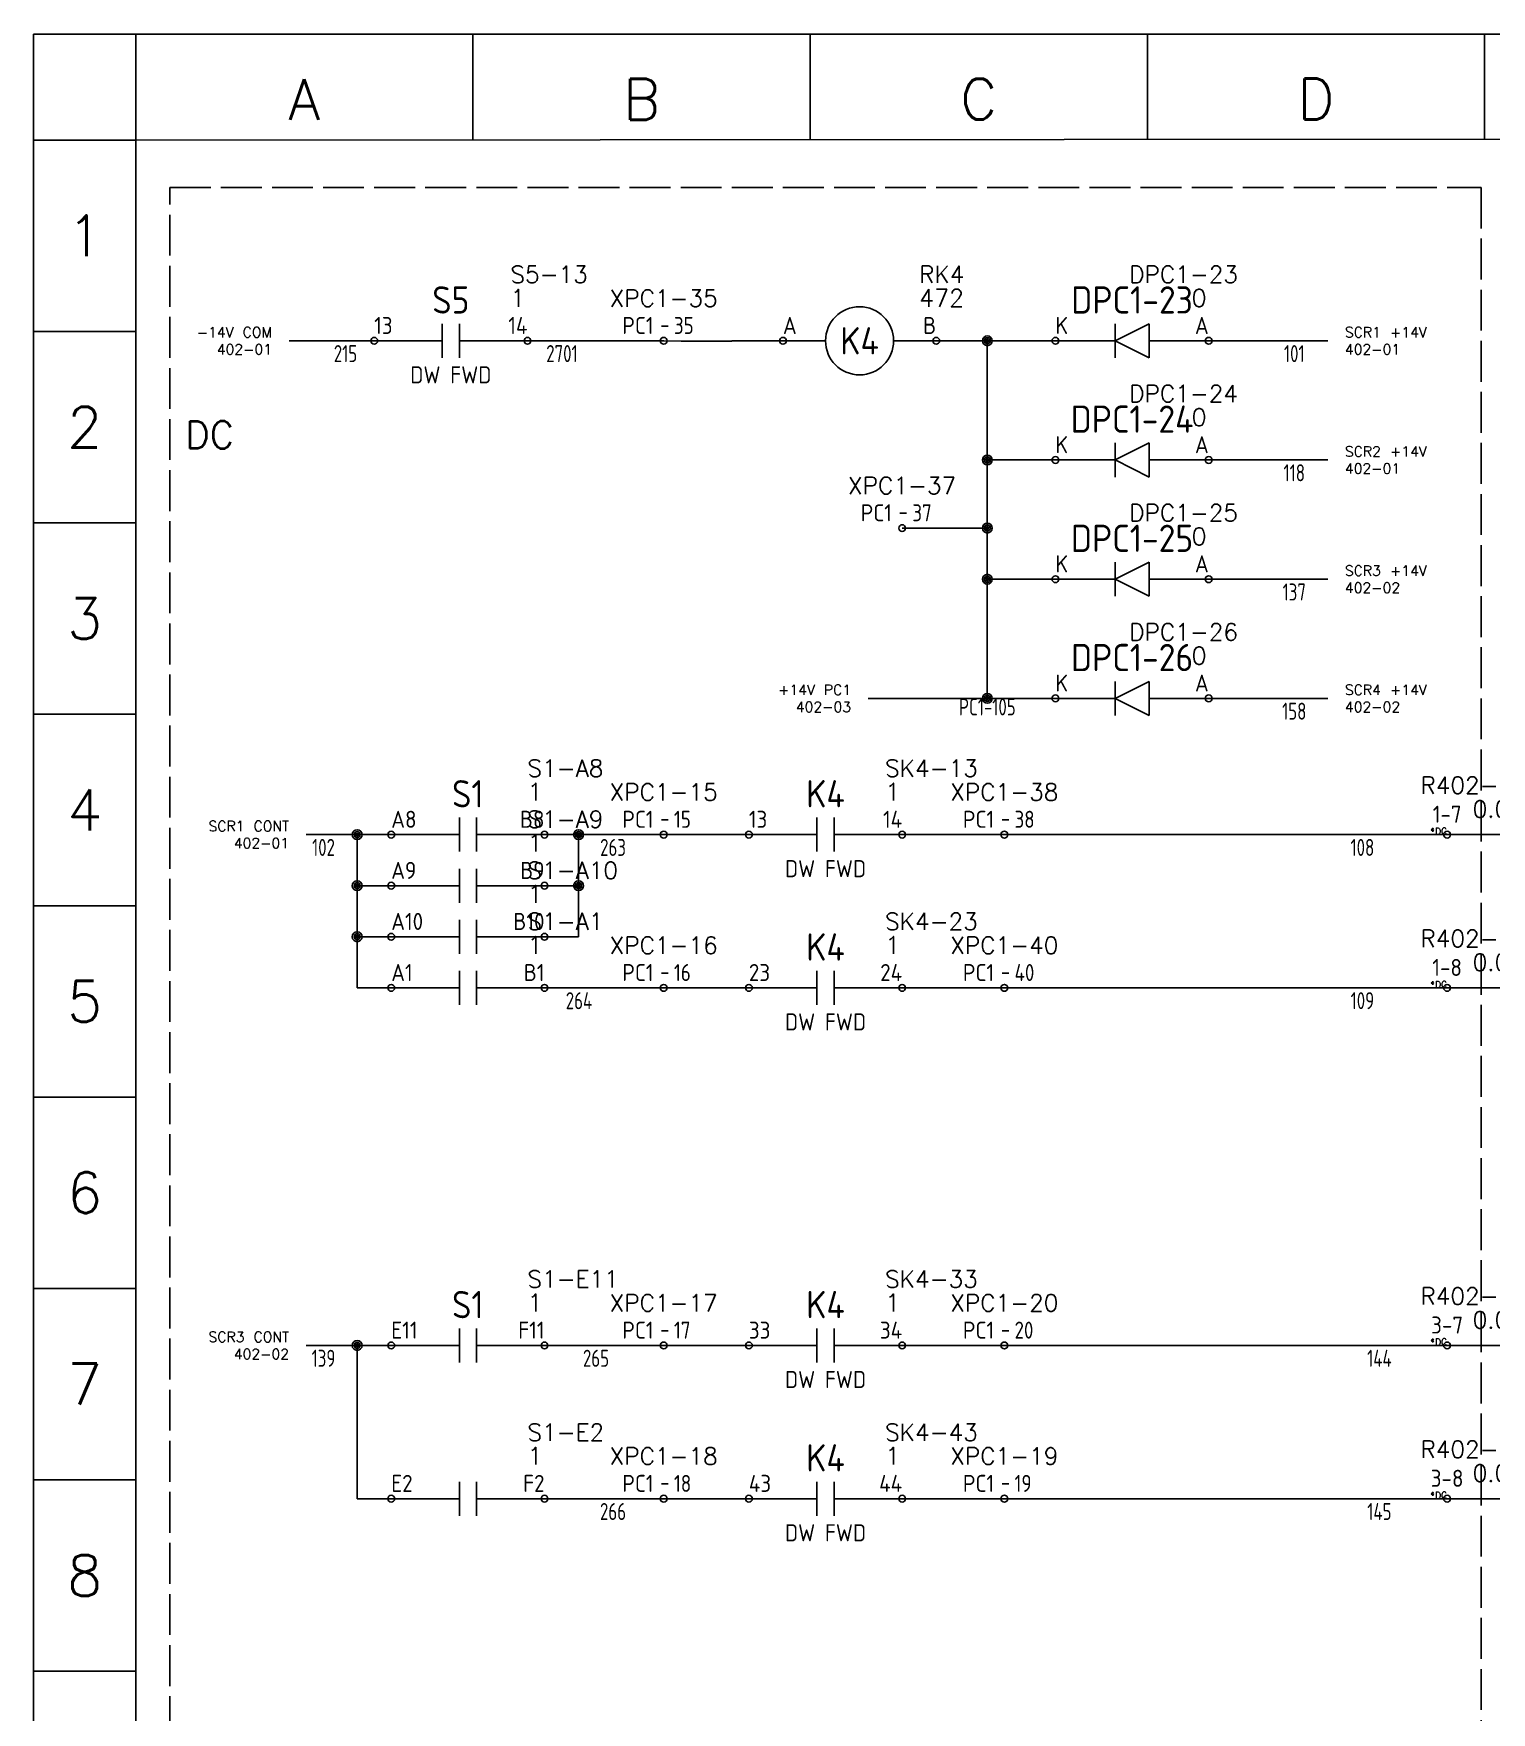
# Model space of a CAD drawing. Header units: millimetres. Extents: x 0 to 1020, y 0 to 646.
# Drawn here: x 0 to 214, y 398.6 to 645.1 of the extents above; entities that cross this region are included whole.
import ezdxf
from ezdxf.enums import TextEntityAlignment as Align

# ---------------------------------------------------------------- set-up
doc = ezdxf.new("R2010")
doc.units = ezdxf.units.MM
doc.header["$LTSCALE"] = 0.5
doc.linetypes.add('ACAD_ISO02W100', pattern=[15, 12, -3])
for name, color, linetype in [('LOCBOX', 7, 'ACAD_ISO02W100'), ('OUTLINE_GRID', 7, 'Continuous'), ('SYMS', 7, 'Continuous'), ('WIREFIXED', 7, 'Continuous'), ('WIRES', 7, 'Continuous')]:
    doc.layers.add(name, color=color, linetype=linetype)
doc.layers.add('NETLIST', color=50, linetype='Continuous', plot=False)
doc.styles.get("Standard").update_dxf_attribs({"font": 'txt.shx', "bigfont": 'gbcbig.shx'})
doc.styles.add('WD_IEC', font='isocp2.shx', dxfattribs={"width": 0.9, "height": 4})

# ---------------------------------------------------------------- blocks, each defined once
blk = doc.blocks.new('2010 Grid')
at = {"layer": 'OUTLINE_GRID'}
for p, q in [((0, 481.25), (0, 0)), ((850, 481.25), (0, 481.25)), ((12.5, 468.31), (12.5, 481.25)), ((53.75, 468.33), (53.75, 481.27)), ((95, 468.35), (95, 481.29)), ((136.25, 468.37), (136.25, 481.32)), ((177.5, 468.39), (177.5, 481.34)), ((837.5, 468.74), (12.5, 468.31)), ((12.5, 468.31), (0, 468.31)), ((12.5, 468.31), (12.5, 0)), ((12.5, 444.89), (0, 444.89)), ((12.5, 421.47), (0, 421.47)), ((12.5, 398.06), (0, 398.06)), ((12.5, 374.64), (0, 374.64)), ((12.5, 351.23), (0, 351.23)), ((12.5, 327.81), (0, 327.81)), ((12.5, 304.4), (0, 304.4)), ((12.5, 280.98), (0, 280.98))]:
    blk.add_line(p, q, dxfattribs=at)
at = {"layer": 'OUTLINE_GRID', "char_height": 5, "width": 17.7556, "attachment_point": 5}
for s, insert in [('A', (33.12, 473.28)), ('B', (74.38, 473.3)), ('C', (115.62, 473.32)), ('D', (156.88, 473.34)), ('1', (6.25, 456.6)), ('2', (6.25, 433.18)), ('3', (6.25, 409.77)), ('4', (6.25, 386.35)), ('5', (6.25, 362.94)), ('6', (6.25, 339.52)), ('7', (6.25, 316.11)), ('8', (6.25, 292.69))]:
    blk.add_mtext(s, dxfattribs=dict(at, insert=insert))
blk = doc.blocks.new('WD_WNH2')
at = {"linetype": 'Continuous', "style": 'WD_IEC', "width": 0.8}
blk.add_attdef('WIRENO', text='', height=2.5, dxfattribs=at).set_placement((0, 0), align=Align.TOP_CENTER)
at = {"style": 'WD_IEC', "flags": 1}
for tag, p in [('W02USER', (0, -1.21)), ('W03USER', (0, -1.33)), ('W04USER', (0, -1.46)), ('W05USER', (0, -1.58)), ('W06USER', (0, -1.71)), ('W07USER', (0, -1.83)), ('W08USER', (0, -1.96)), ('W09USER', (0, -2.08)), ('W01USER', (0, -1.08)), ('W10USER', (0, -2.21))]:
    blk.add_attdef(tag, text='', height=0.08, dxfattribs=at).set_placement(p, align=Align.CENTER)
blk = doc.blocks.new('CONTACT-NO')
for p, q in [((12.5, -2.5), (12.5, 2.5)), ((15, -2.5), (15, 2.5)), ((2.5, 0), (12.5, 0)), ((15, 0), (25, 0))]:
    blk.add_line(p, q)
for centre in [(2.5, 0), (25, 0)]:
    blk.add_circle(centre, 0.5)
at = {"style": 'WD_IEC', "flags": 1}
blk.add_attdef('LOC', text='', height=4, dxfattribs=at).set_placement((13.75, 11), align=Align.MIDDLE_CENTER)
at = {"style": 'WD_IEC'}
for tag, height, p in [('TAG1', 4, (13.75, 6)), ('DESC1', 2.5, (13.75, -5))]:
    blk.add_attdef(tag, text='', height=height, dxfattribs=at).set_placement(p, align=Align.MIDDLE_CENTER)
for tag, p, height, flags in [('TERM01', (2.5, 1), 2.5, 8), ('X4TERM01', (2.5, 0), 0.64, 1), ('X1TERM02', (25, 0), 0.64, 1)]:
    blk.add_attdef(tag, p, '', height=height, dxfattribs=dict(at, flags=flags))
at = {"style": 'WD_IEC', "flags": 8}
blk.add_attdef('TERM02', text='', height=2.5, dxfattribs=at).set_placement((25, 1), align=Align.RIGHT)
at = {"layer": 'NETLIST'}
for tag, p, height in [('NETTAG', (22.5, 8.5), 2.5), ('NETVALUE', (22.5, 5), 2.56)]:
    blk.add_attdef(tag, p, '', height=height, dxfattribs=at)
blk = doc.blocks.new('DIODE-L')
for p, q in [((-13.75, -2.5), (-13.75, 2.5)), ((-8.75, 2.5), (-13.75, 0)), ((-8.75, -2.5), (-8.75, 2.5)), ((-22.5, 0), (-13.75, 0)), ((-13.75, 0), (-8.75, -2.5)), ((-8.75, 0), (0, 0))]:
    blk.add_line(p, q)
for centre in [(-22.5, 0), (0, 0)]:
    blk.add_circle(centre, 0.5)
at = {"style": 'WD_IEC', "flags": 1}
blk.add_attdef('LOC', text='', height=4, dxfattribs=at).set_placement((-11.25, 11), align=Align.MIDDLE_CENTER)
at = {"style": 'WD_IEC'}
for tag, height, p in [('TAG1', 4, (-11.25, 6)), ('DESC1', 2.5, (-11.25, -5))]:
    blk.add_attdef(tag, text='', height=height, dxfattribs=at).set_placement(p, align=Align.MIDDLE_CENTER)
for tag, p, height, flags in [('TERM01', (-22.5, 1), 2.5, 8), ('X4TERM01', (-22.5, 0), 0.64, 1), ('X1TERM02', (0, 0), 0.64, 1)]:
    blk.add_attdef(tag, p, '', height=height, dxfattribs=dict(at, flags=flags))
at = {"style": 'WD_IEC', "flags": 8}
blk.add_attdef('TERM02', text='', height=2.5, dxfattribs=at).set_placement((0, 1), align=Align.RIGHT)
at = {"layer": 'NETLIST'}
for tag, p, height in [('NETTAG', (-2.5, 8.5), 2.5), ('NETVALUE', (-2.5, 5), 2.56)]:
    blk.add_attdef(tag, p, '', height=height, dxfattribs=at)
blk = doc.blocks.new('CONTACTOR-H')
for p, q in [((0, 0), (6.25, 0)), ((16.25, 0), (22.5, 0))]:
    blk.add_line(p, q)
for centre, radius in [((11.25, 0), 5), ((0, 0), 0.5), ((22.5, 0), 0.5)]:
    blk.add_circle(centre, radius)
at = {"style": 'WD_IEC', "flags": 1}
blk.add_attdef('LOC', text='', height=4, dxfattribs=at).set_placement((11.25, 8.5), align=Align.MIDDLE_CENTER)
at = {"style": 'WD_IEC'}
for tag, p, height, flags in [('TERM01', (0, 1), 2.5, 8), ('X4TERM01', (0, 0), 0.64, 1), ('X1TERM02', (22.5, 0), 0.64, 1)]:
    blk.add_attdef(tag, p, '', height=height, dxfattribs=dict(at, flags=flags))
at = {"style": 'WD_IEC', "flags": 8}
blk.add_attdef('TERM02', text='', height=2.5, dxfattribs=at).set_placement((22.5, 1), align=Align.RIGHT)
at = {"style": 'WD_IEC'}
for tag, height, p in [('TAG1', 4, (11.25, 0)), ('DESC1', 2.5, (11.25, -7.5))]:
    blk.add_attdef(tag, text='', height=height, dxfattribs=at).set_placement(p, align=Align.MIDDLE_CENTER)
at = {"layer": 'NETLIST'}
for tag, p, height in [('NETTAG', (20, 8.5), 2.5), ('NETVALUE', (20, 5), 2.56)]:
    blk.add_attdef(tag, p, '', height=height, dxfattribs=at)
blk = doc.blocks.new('TBH-1')
blk.add_line((-0.33, 2.17), (0.65, 2.17))
blk.add_circle((0, 0), 0.5)
at = {"style": 'WD_IEC', "flags": 1}
blk.add_attdef('LOC', text='', height=4, dxfattribs=at).set_placement((-15, 7.5), align=Align.MIDDLE_LEFT)
at = {"style": 'WD_IEC'}
blk.add_attdef('TAG1', text='', height=2.5, dxfattribs=at).set_placement((-1.5, 1), align=Align.RIGHT)
at = {"style": 'WD_IEC', "width": 0.9}
blk.add_attdef('TERM01', (1.5, 1), '', height=2.5, dxfattribs=at)
at = {"style": 'WD_IEC', "flags": 1}
blk.add_attdef('X1TERM01', (0, 0), '', height=0.5, dxfattribs=at)
at = {"layer": 'NETLIST'}
for tag, p in [('NETTAG', (0, 5)), ('NETVALUE', (0, -2.5))]:
    blk.add_attdef(tag, text='', height=2.5, dxfattribs=at).set_placement(p, align=Align.CENTER)
blk = doc.blocks.new('WDDOT')
for radius in [0.72, 0.449, 0.223]:
    blk.add_circle((0, 0), radius)
blk = doc.blocks.new('INTERCONNECT-H1')
blk.add_line((-2.5, 0), (12.5, 0))
for centre in [(-2.5, 0), (12.5, 0)]:
    blk.add_circle(centre, 0.5)
at = {"style": 'WD_IEC', "flags": 1}
for tag, height, p in [('LOC', 4, (5, 10)), ('TAG1', 4, (-2.43, 3.16)), ('DESC1', 2.5, (5, -2.5))]:
    blk.add_attdef(tag, text='', height=height, dxfattribs=at).set_placement(p, align=Align.MIDDLE_CENTER)
at = {"style": 'WD_IEC', "flags": 8}
for tag, p in [('TERM01', (-2.5, 1)), ('TERM02', (12.5, 1))]:
    blk.add_attdef(tag, text='', height=2.5, dxfattribs=at).set_placement(p, align=Align.BOTTOM_CENTER)
at = {"style": 'WD_IEC', "flags": 1}
blk.add_attdef('X4TERM01', (-2.5, 0), '', height=0.5, dxfattribs=at)
blk.add_attdef('X1TERM02', text='', height=0.5, dxfattribs=at).set_placement((12.5, 0), align=Align.RIGHT)
at = {"layer": 'NETLIST'}
for tag, p in [('NETTAG', (5, 6)), ('NETVALUE', (5, 2.5))]:
    blk.add_attdef(tag, text='', height=2.5, dxfattribs=at).set_placement(p, align=Align.CENTER)
blk.add_attdef('X4TERMDESC01', text='', height=1, dxfattribs=at).set_placement((-2.5, 0), align=Align.RIGHT)
blk.add_attdef('X1TERMDESC02', (12.5, 0), '', height=1, dxfattribs=at)

msp = doc.modelspace()

# ---------------------------------------------------------------- linework, layer by layer
at = {"layer": 'LOCBOX'}
msp.add_lwpolyline([(20, 622.5), (212.5, 622.5), (212.5, 72.5), (20, 72.5)], close=True, dxfattribs=at)
at = {"layer": 'WIRES'}
for p, q in [((37.5, 600), (50, 600)), ((92.5, 600), (72.5, 600)), ((92.5, 600), (95.04, 599.96)), ((95.04, 599.96), (102.52, 599.96)), ((102.52, 599.96), (102.52, 600)), ((102.52, 600), (110, 600)), ((132.5, 600), (150, 600)), ((140, 600), (140, 582.5)), ((172.5, 600), (190, 600)), ((140, 582.5), (150, 582.5)), ((140, 582.5), (140, 565)), ((172.5, 582.5), (190, 582.5)), ((127.5, 572.5), (140, 572.5)), ((140, 565), (150, 565)), ((140, 565), (140, 547.5)), ((172.5, 565), (190, 565)), ((140, 547.5), (122.5, 547.5)), ((140, 547.5), (150, 547.5)), ((172.5, 547.5), (190, 547.5)), ((40, 527.5), (52.5, 527.5)), ((47.5, 520), (47.5, 527.5)), ((75, 527.5), (92.5, 527.5)), ((80, 520), (80, 527.5)), ((105, 527.5), (92.5, 527.5)), ((142.5, 527.5), (127.5, 527.5)), ((207.5, 527.5), (142.5, 527.5)), ((52.5, 520), (47.5, 520)), ((47.5, 520), (47.5, 512.5)), ((75, 520), (80, 520)), ((80, 512.5), (80, 520)), ((47.5, 512.5), (52.5, 512.5)), ((47.5, 512.5), (47.5, 505)), ((75, 512.5), (80, 512.5)), ((47.5, 505), (52.5, 505)), ((75, 505), (92.5, 505)), ((92.5, 505), (105, 505)), ((127.5, 505), (142.5, 505)), ((207.5, 505), (142.5, 505)), ((40, 452.5), (52.5, 452.5)), ((47.5, 445), (47.5, 452.5)), ((75, 452.5), (92.5, 452.5)), ((105, 452.5), (92.5, 452.5)), ((142.5, 452.5), (127.5, 452.5)), ((207.5, 452.5), (142.5, 452.5)), ((47.5, 445), (47.5, 437.5)), ((47.5, 437.5), (47.5, 430)), ((47.5, 430), (52.5, 430)), ((75, 430), (92.5, 430)), ((92.5, 430), (105, 430)), ((127.5, 430), (142.5, 430)), ((207.5, 430), (142.5, 430))]:
    msp.add_line(p, q, dxfattribs=at)

# ---------------------------------------------------------------- block references
at = {"xscale": 1.2, "yscale": 1.2, "zscale": 1.2}
msp.add_blockref('2010 Grid', (0, 67.5), dxfattribs=at)
ref = msp.add_blockref('CONTACT-NO', (47.5, 600))
ref.add_attrib('NETTAG', 'S5-13', (70, 608.5), dxfattribs={"layer": 'NETLIST', "height": 2.5})
ref.add_attrib('NETVALUE', '1', (70, 605), dxfattribs={"layer": 'NETLIST', "height": 2.56})
ref.add_attrib('TAG1', 'S5', dxfattribs={"height": 4, "style": 'WD_IEC'}).set_placement((61.25, 606), align=Align.MIDDLE_CENTER)
ref.add_attrib('DESC1', 'DW FWD', dxfattribs={"height": 2.5, "style": 'WD_IEC'}).set_placement((61.25, 595), align=Align.MIDDLE_CENTER)
ref.add_attrib('TERM01', '13', (50, 601), dxfattribs={"height": 2.5, "style": 'WD_IEC'})
ref.add_attrib('TERM02', '14', dxfattribs={"height": 2.5, "style": 'WD_IEC'}).set_placement((72.5, 601), align=Align.RIGHT)
ref = msp.add_blockref('CONTACTOR-H', (110, 600))
ref.add_attrib('TERM02', 'B', dxfattribs={"height": 2.5, "style": 'WD_IEC'}).set_placement((132.5, 601), align=Align.RIGHT)
ref.add_attrib('TERM01', 'A', (110, 601), dxfattribs={"height": 2.5, "style": 'WD_IEC'})
ref.add_attrib('TAG1', 'K4', dxfattribs={"height": 4, "style": 'WD_IEC'}).set_placement((121.25, 600), align=Align.MIDDLE_CENTER)
ref.add_attrib('NETVALUE', '472', (130, 605), dxfattribs={"layer": 'NETLIST', "height": 2.56})
ref.add_attrib('NETTAG', 'RK4', (130, 608.5), dxfattribs={"layer": 'NETLIST', "height": 2.5})
ref = msp.add_blockref('DIODE-L', (172.5, 600))
ref.add_attrib('NETTAG', 'DPC1-23', (160.83, 608.5), dxfattribs={"layer": 'NETLIST', "height": 2.5})
ref.add_attrib('NETVALUE', '0', (170, 605), dxfattribs={"layer": 'NETLIST', "height": 2.56})
ref.add_attrib('TAG1', 'DPC1-23', dxfattribs={"height": 4, "style": 'WD_IEC'}).set_placement((161.25, 606), align=Align.MIDDLE_CENTER)
ref.add_attrib('TERM01', 'K', (150, 601), dxfattribs={"height": 2.5, "style": 'WD_IEC'})
ref.add_attrib('TERM02', 'A', dxfattribs={"height": 2.5, "style": 'WD_IEC'}).set_placement((172.5, 601), align=Align.RIGHT)
for p, values in [((92.5, 600), {'TAG1': 'PC1', 'TERM01': '35', 'NETTAG': 'XPC1-35'}), ((127.5, 572.5), {'TAG1': 'PC1', 'TERM01': '37', 'NETTAG': 'XPC1-37'}), ((92.5, 527.5), {'TAG1': 'PC1', 'TERM01': '15', 'NETTAG': 'XPC1-15'}), ((142.5, 527.5), {'TAG1': 'PC1', 'TERM01': '38', 'NETTAG': 'XPC1-38'}), ((92.5, 505), {'TAG1': 'PC1', 'TERM01': '16', 'NETTAG': 'XPC1-16'}), ((142.5, 505), {'TAG1': 'PC1', 'TERM01': '40', 'NETTAG': 'XPC1-40'}), ((92.5, 452.5), {'TAG1': 'PC1', 'TERM01': '17', 'NETTAG': 'XPC1-17'}), ((142.5, 452.5), {'TAG1': 'PC1', 'TERM01': '20', 'NETTAG': 'XPC1-20'}), ((92.5, 430), {'TAG1': 'PC1', 'TERM01': '18', 'NETTAG': 'XPC1-18'}), ((142.5, 430), {'TAG1': 'PC1', 'TERM01': '19', 'NETTAG': 'XPC1-19'})]:
    msp.add_blockref('TBH-1', p).add_auto_attribs(values)
ref = msp.add_blockref('DIODE-L', (172.5, 582.5))
ref.add_attrib('NETTAG', 'DPC1-24', (160.83, 591), dxfattribs={"layer": 'NETLIST', "height": 2.5})
ref.add_attrib('NETVALUE', '0', (170, 587.5), dxfattribs={"layer": 'NETLIST', "height": 2.56})
ref.add_attrib('TAG1', 'DPC1-24', dxfattribs={"height": 4, "style": 'WD_IEC'}).set_placement((161.25, 588.5), align=Align.MIDDLE_CENTER)
ref.add_attrib('TERM01', 'K', (150, 583.5), dxfattribs={"height": 2.5, "style": 'WD_IEC'})
ref.add_attrib('TERM02', 'A', dxfattribs={"height": 2.5, "style": 'WD_IEC'}).set_placement((172.5, 583.5), align=Align.RIGHT)
ref = msp.add_blockref('DIODE-L', (172.5, 565))
ref.add_attrib('NETTAG', 'DPC1-25', (160.83, 573.5), dxfattribs={"layer": 'NETLIST', "height": 2.5})
ref.add_attrib('NETVALUE', '0', (170, 570), dxfattribs={"layer": 'NETLIST', "height": 2.56})
ref.add_attrib('TAG1', 'DPC1-25', dxfattribs={"height": 4, "style": 'WD_IEC'}).set_placement((161.25, 571), align=Align.MIDDLE_CENTER)
ref.add_attrib('TERM01', 'K', (150, 566), dxfattribs={"height": 2.5, "style": 'WD_IEC'})
ref.add_attrib('TERM02', 'A', dxfattribs={"height": 2.5, "style": 'WD_IEC'}).set_placement((172.5, 566), align=Align.RIGHT)
ref = msp.add_blockref('DIODE-L', (172.5, 547.5))
ref.add_attrib('NETTAG', 'DPC1-26', (160.83, 556), dxfattribs={"layer": 'NETLIST', "height": 2.5})
ref.add_attrib('NETVALUE', '0', (170, 552.5), dxfattribs={"layer": 'NETLIST', "height": 2.56})
ref.add_attrib('TAG1', 'DPC1-26', dxfattribs={"height": 4, "style": 'WD_IEC'}).set_placement((161.25, 553.5), align=Align.MIDDLE_CENTER)
ref.add_attrib('TERM01', 'K', (150, 548.5), dxfattribs={"height": 2.5, "style": 'WD_IEC'})
ref.add_attrib('TERM02', 'A', dxfattribs={"height": 2.5, "style": 'WD_IEC'}).set_placement((172.5, 548.5), align=Align.RIGHT)
ref = msp.add_blockref('CONTACT-NO', (50, 527.5))
ref.add_attrib('NETTAG', 'S1-A8', (72.5, 536), dxfattribs={"layer": 'NETLIST', "height": 2.5})
ref.add_attrib('NETVALUE', '1', (72.5, 532.5), dxfattribs={"layer": 'NETLIST', "height": 2.56})
ref.add_attrib('TAG1', 'S1', dxfattribs={"height": 4, "style": 'WD_IEC'}).set_placement((63.75, 533.5), align=Align.MIDDLE_CENTER)
ref.add_attrib('TERM01', 'A8', (52.5, 528.5), dxfattribs={"height": 2.5, "style": 'WD_IEC'})
ref.add_attrib('TERM02', 'B8', dxfattribs={"height": 2.5, "style": 'WD_IEC'}).set_placement((75, 528.5), align=Align.RIGHT)
ref = msp.add_blockref('CONTACT-NO', (102.5, 527.5))
ref.add_attrib('NETTAG', 'SK4-13', (125, 536), dxfattribs={"layer": 'NETLIST', "height": 2.5})
ref.add_attrib('NETVALUE', '1', (125, 532.5), dxfattribs={"layer": 'NETLIST', "height": 2.56})
ref.add_attrib('TAG1', 'K4', dxfattribs={"height": 4, "style": 'WD_IEC'}).set_placement((116.25, 533.5), align=Align.MIDDLE_CENTER)
ref.add_attrib('DESC1', 'DW FWD', dxfattribs={"height": 2.5, "style": 'WD_IEC'}).set_placement((116.25, 522.5), align=Align.MIDDLE_CENTER)
ref.add_attrib('TERM01', '13', (105, 528.5), dxfattribs={"height": 2.5, "style": 'WD_IEC'})
ref.add_attrib('TERM02', '14', dxfattribs={"height": 2.5, "style": 'WD_IEC'}).set_placement((127.5, 528.5), align=Align.RIGHT)
ref = msp.add_blockref('INTERCONNECT-H1', (210, 527.5))
ref.add_attrib('TERM02', '6-7', dxfattribs={"height": 2.5, "style": 'WD_IEC'}).set_placement((222.5, 528.5), align=Align.BOTTOM_CENTER)
ref.add_attrib('TERM01', '1-7', dxfattribs={"height": 2.5, "style": 'WD_IEC'}).set_placement((207.5, 528.5), align=Align.BOTTOM_CENTER)
ref.add_attrib('NETVALUE', '0.01', dxfattribs={"layer": 'NETLIST', "height": 2.5}).set_placement((215, 530), align=Align.CENTER)
ref.add_attrib('NETTAG', 'R402-04-01', dxfattribs={"layer": 'NETLIST', "height": 2.5}).set_placement((215, 533.5), align=Align.CENTER)
ref.add_attrib('X4TERMDESC01', '*DC', dxfattribs={"layer": 'NETLIST', "height": 1}).set_placement((207.5, 527.5), align=Align.RIGHT)
ref.add_attrib('X1TERMDESC02', '*SCR1', (222.5, 527.5), dxfattribs={"layer": 'NETLIST', "height": 1})
ref = msp.add_blockref('CONTACT-NO', (50, 520))
ref.add_attrib('NETTAG', 'S1-A9', (72.5, 528.5), dxfattribs={"layer": 'NETLIST', "height": 2.5})
ref.add_attrib('NETVALUE', '1', (72.5, 525), dxfattribs={"layer": 'NETLIST', "height": 2.56})
ref.add_attrib('TERM01', 'A9', (52.5, 521), dxfattribs={"height": 2.5, "style": 'WD_IEC'})
ref.add_attrib('TERM02', 'B9', dxfattribs={"height": 2.5, "style": 'WD_IEC'}).set_placement((75, 521), align=Align.RIGHT)
ref = msp.add_blockref('CONTACT-NO', (50, 512.5))
ref.add_attrib('NETTAG', 'S1-A10', (72.5, 521), dxfattribs={"layer": 'NETLIST', "height": 2.5})
ref.add_attrib('NETVALUE', '1', (72.5, 517.5), dxfattribs={"layer": 'NETLIST', "height": 2.56})
ref.add_attrib('TERM01', 'A10', (52.5, 513.5), dxfattribs={"height": 2.5, "style": 'WD_IEC'})
ref.add_attrib('TERM02', 'B10', dxfattribs={"height": 2.5, "style": 'WD_IEC'}).set_placement((75, 513.5), align=Align.RIGHT)
ref = msp.add_blockref('CONTACT-NO', (50, 505))
ref.add_attrib('NETTAG', 'S1-A1', (72.5, 513.5), dxfattribs={"layer": 'NETLIST', "height": 2.5})
ref.add_attrib('NETVALUE', '1', (72.5, 510), dxfattribs={"layer": 'NETLIST', "height": 2.56})
ref.add_attrib('TERM01', 'A1', (52.5, 506), dxfattribs={"height": 2.5, "style": 'WD_IEC'})
ref.add_attrib('TERM02', 'B1', dxfattribs={"height": 2.5, "style": 'WD_IEC'}).set_placement((75, 506), align=Align.RIGHT)
ref = msp.add_blockref('CONTACT-NO', (102.5, 505))
ref.add_attrib('NETTAG', 'SK4-23', (125, 513.5), dxfattribs={"layer": 'NETLIST', "height": 2.5})
ref.add_attrib('NETVALUE', '1', (125, 510), dxfattribs={"layer": 'NETLIST', "height": 2.56})
ref.add_attrib('TAG1', 'K4', dxfattribs={"height": 4, "style": 'WD_IEC'}).set_placement((116.25, 511), align=Align.MIDDLE_CENTER)
ref.add_attrib('DESC1', 'DW FWD', dxfattribs={"height": 2.5, "style": 'WD_IEC'}).set_placement((116.25, 500), align=Align.MIDDLE_CENTER)
ref.add_attrib('TERM01', '23', (105, 506), dxfattribs={"height": 2.5, "style": 'WD_IEC'})
ref.add_attrib('TERM02', '24', dxfattribs={"height": 2.5, "style": 'WD_IEC'}).set_placement((127.5, 506), align=Align.RIGHT)
ref = msp.add_blockref('INTERCONNECT-H1', (210, 505))
ref.add_attrib('TERM02', '6-8', dxfattribs={"height": 2.5, "style": 'WD_IEC'}).set_placement((222.5, 506), align=Align.BOTTOM_CENTER)
ref.add_attrib('TERM01', '1-8', dxfattribs={"height": 2.5, "style": 'WD_IEC'}).set_placement((207.5, 506), align=Align.BOTTOM_CENTER)
ref.add_attrib('NETVALUE', '0.01', dxfattribs={"layer": 'NETLIST', "height": 2.5}).set_placement((215, 507.5), align=Align.CENTER)
ref.add_attrib('NETTAG', 'R402-04-02', dxfattribs={"layer": 'NETLIST', "height": 2.5}).set_placement((215, 511), align=Align.CENTER)
ref.add_attrib('X4TERMDESC01', '*DC', dxfattribs={"layer": 'NETLIST', "height": 1}).set_placement((207.5, 505), align=Align.RIGHT)
ref.add_attrib('X1TERMDESC02', '*SCR1', (222.5, 505), dxfattribs={"layer": 'NETLIST', "height": 1})
ref = msp.add_blockref('CONTACT-NO', (50, 452.5))
ref.add_attrib('NETTAG', 'S1-E11', (72.5, 461), dxfattribs={"layer": 'NETLIST', "height": 2.5})
ref.add_attrib('NETVALUE', '1', (72.5, 457.5), dxfattribs={"layer": 'NETLIST', "height": 2.56})
ref.add_attrib('TAG1', 'S1', dxfattribs={"height": 4, "style": 'WD_IEC'}).set_placement((63.75, 458.5), align=Align.MIDDLE_CENTER)
ref.add_attrib('TERM01', 'E11', (52.5, 453.5), dxfattribs={"height": 2.5, "style": 'WD_IEC'})
ref.add_attrib('TERM02', 'F11', dxfattribs={"height": 2.5, "style": 'WD_IEC'}).set_placement((75, 453.5), align=Align.RIGHT)
ref = msp.add_blockref('CONTACT-NO', (102.5, 452.5))
ref.add_attrib('NETTAG', 'SK4-33', (125, 461), dxfattribs={"layer": 'NETLIST', "height": 2.5})
ref.add_attrib('NETVALUE', '1', (125, 457.5), dxfattribs={"layer": 'NETLIST', "height": 2.56})
ref.add_attrib('TAG1', 'K4', dxfattribs={"height": 4, "style": 'WD_IEC'}).set_placement((116.25, 458.5), align=Align.MIDDLE_CENTER)
ref.add_attrib('DESC1', 'DW FWD', dxfattribs={"height": 2.5, "style": 'WD_IEC'}).set_placement((116.25, 447.5), align=Align.MIDDLE_CENTER)
ref.add_attrib('TERM01', '33', (105, 453.5), dxfattribs={"height": 2.5, "style": 'WD_IEC'})
ref.add_attrib('TERM02', '34', dxfattribs={"height": 2.5, "style": 'WD_IEC'}).set_placement((127.5, 453.5), align=Align.RIGHT)
ref = msp.add_blockref('INTERCONNECT-H1', (210, 452.5))
ref.add_attrib('TERM02', '6-7', dxfattribs={"height": 2.5, "style": 'WD_IEC'}).set_placement((222.5, 453.5), align=Align.BOTTOM_CENTER)
ref.add_attrib('TERM01', '3-7', dxfattribs={"height": 2.5, "style": 'WD_IEC'}).set_placement((207.5, 453.5), align=Align.BOTTOM_CENTER)
ref.add_attrib('NETVALUE', '0.01', dxfattribs={"layer": 'NETLIST', "height": 2.5}).set_placement((215, 455), align=Align.CENTER)
ref.add_attrib('NETTAG', 'R402-04-03', dxfattribs={"layer": 'NETLIST', "height": 2.5}).set_placement((215, 458.5), align=Align.CENTER)
ref.add_attrib('X4TERMDESC01', '*DC', dxfattribs={"layer": 'NETLIST', "height": 1}).set_placement((207.5, 452.5), align=Align.RIGHT)
ref.add_attrib('X1TERMDESC02', '*SCR3', (222.5, 452.5), dxfattribs={"layer": 'NETLIST', "height": 1})
ref = msp.add_blockref('CONTACT-NO', (50, 430))
ref.add_attrib('NETTAG', 'S1-E2', (72.5, 438.5), dxfattribs={"layer": 'NETLIST', "height": 2.5})
ref.add_attrib('NETVALUE', '1', (72.5, 435), dxfattribs={"layer": 'NETLIST', "height": 2.56})
ref.add_attrib('TERM01', 'E2', (52.5, 431), dxfattribs={"height": 2.5, "style": 'WD_IEC'})
ref.add_attrib('TERM02', 'F2', dxfattribs={"height": 2.5, "style": 'WD_IEC'}).set_placement((75, 431), align=Align.RIGHT)
ref = msp.add_blockref('CONTACT-NO', (102.5, 430))
ref.add_attrib('NETTAG', 'SK4-43', (125, 438.5), dxfattribs={"layer": 'NETLIST', "height": 2.5})
ref.add_attrib('NETVALUE', '1', (125, 435), dxfattribs={"layer": 'NETLIST', "height": 2.56})
ref.add_attrib('TAG1', 'K4', dxfattribs={"height": 4, "style": 'WD_IEC'}).set_placement((116.25, 436), align=Align.MIDDLE_CENTER)
ref.add_attrib('DESC1', 'DW FWD', dxfattribs={"height": 2.5, "style": 'WD_IEC'}).set_placement((116.25, 425), align=Align.MIDDLE_CENTER)
ref.add_attrib('TERM01', '43', (105, 431), dxfattribs={"height": 2.5, "style": 'WD_IEC'})
ref.add_attrib('TERM02', '44', dxfattribs={"height": 2.5, "style": 'WD_IEC'}).set_placement((127.5, 431), align=Align.RIGHT)
ref = msp.add_blockref('INTERCONNECT-H1', (210, 430))
ref.add_attrib('TERM02', '6-8', dxfattribs={"height": 2.5, "style": 'WD_IEC'}).set_placement((222.5, 431), align=Align.BOTTOM_CENTER)
ref.add_attrib('TERM01', '3-8', dxfattribs={"height": 2.5, "style": 'WD_IEC'}).set_placement((207.5, 431), align=Align.BOTTOM_CENTER)
ref.add_attrib('NETVALUE', '0.01', dxfattribs={"layer": 'NETLIST', "height": 2.5}).set_placement((215, 432.5), align=Align.CENTER)
ref.add_attrib('NETTAG', 'R402-04-04', dxfattribs={"layer": 'NETLIST', "height": 2.5}).set_placement((215, 436), align=Align.CENTER)
ref.add_attrib('X4TERMDESC01', '*DC', dxfattribs={"layer": 'NETLIST', "height": 1}).set_placement((207.5, 430), align=Align.RIGHT)
ref.add_attrib('X1TERMDESC02', '*SCR3', (222.5, 430), dxfattribs={"layer": 'NETLIST', "height": 1})
at = {"layer": 'SYMS'}
for p in [(140, 600), (140, 582.5), (140, 572.5), (140, 565), (140, 547.5), (47.5, 527.5), (80, 527.5), (47.5, 520), (80, 520), (47.5, 512.5), (47.5, 452.5)]:
    msp.add_blockref('WDDOT', p, dxfattribs=at)
at = {"layer": 'WIREFIXED'}
ref = msp.add_blockref('WD_WNH2', (45.73, 600), dxfattribs=at)
ref.add_attrib('WIRENOF', '215', dxfattribs={"linetype": 'Continuous', "height": 2.5, "style": 'WD_IEC', "width": 0.8}).set_placement((45.79, 599.37), align=Align.TOP_CENTER)
ref = msp.add_blockref('WD_WNH2', (77.5, 600), dxfattribs=at)
ref.add_attrib('WIRENOF', '2701', dxfattribs={"linetype": 'Continuous', "height": 2.5, "style": 'WD_IEC', "width": 0.8}).set_placement((77.56, 599.37), align=Align.TOP_CENTER)
ref = msp.add_blockref('WD_WNH2', (185, 600), dxfattribs=at)
ref.add_attrib('WIRENOF', '101', dxfattribs={"linetype": 'Continuous', "height": 2.5, "style": 'WD_IEC', "width": 0.8}).set_placement((185.06, 599.37), align=Align.TOP_CENTER)
ref = msp.add_blockref('WD_WNH2', (185, 582.5), dxfattribs=at)
ref.add_attrib('WIRENOF', '118', dxfattribs={"linetype": 'Continuous', "height": 2.5, "style": 'WD_IEC', "width": 0.8}).set_placement((185.06, 581.87), align=Align.TOP_CENTER)
ref = msp.add_blockref('WD_WNH2', (185, 565), dxfattribs=at)
ref.add_attrib('WIRENOF', '137', dxfattribs={"linetype": 'Continuous', "height": 2.5, "style": 'WD_IEC', "width": 0.8}).set_placement((185.06, 564.37), align=Align.TOP_CENTER)
ref = msp.add_blockref('WD_WNH2', (140, 547.5), dxfattribs=at)
ref.add_attrib('WIRENOF', 'PC1-105', dxfattribs={"linetype": 'Continuous', "height": 2.5, "style": 'WD_IEC', "width": 0.8}).set_placement((140, 547.5), align=Align.TOP_CENTER)
ref = msp.add_blockref('WD_WNH2', (185, 547.5), dxfattribs=at)
ref.add_attrib('WIRENOF', '158', dxfattribs={"linetype": 'Continuous', "height": 2.5, "style": 'WD_IEC', "width": 0.8}).set_placement((185.06, 546.87), align=Align.TOP_CENTER)
ref = msp.add_blockref('WD_WNH2', (42.5, 527.5), dxfattribs=at)
ref.add_attrib('WIRENOF', '102', dxfattribs={"linetype": 'Continuous', "height": 2.5, "style": 'WD_IEC', "width": 0.8}).set_placement((42.56, 526.87), align=Align.TOP_CENTER)
ref = msp.add_blockref('WD_WNH2', (85, 527.5), dxfattribs=at)
ref.add_attrib('WIRENOF', '263', dxfattribs={"linetype": 'Continuous', "height": 2.5, "style": 'WD_IEC', "width": 0.8}).set_placement((85.06, 526.87), align=Align.TOP_CENTER)
ref = msp.add_blockref('WD_WNH2', (195, 527.5), dxfattribs=at)
ref.add_attrib('WIRENOF', '108', dxfattribs={"linetype": 'Continuous', "height": 2.5, "style": 'WD_IEC', "width": 0.8}).set_placement((195.06, 526.87), align=Align.TOP_CENTER)
ref = msp.add_blockref('WD_WNH2', (80, 505), dxfattribs=at)
ref.add_attrib('WIRENOF', '264', dxfattribs={"linetype": 'Continuous', "height": 2.5, "style": 'WD_IEC', "width": 0.8}).set_placement((80.06, 504.37), align=Align.TOP_CENTER)
ref = msp.add_blockref('WD_WNH2', (195, 505), dxfattribs=at)
ref.add_attrib('WIRENOF', '109', dxfattribs={"linetype": 'Continuous', "height": 2.5, "style": 'WD_IEC', "width": 0.8}).set_placement((195.06, 504.37), align=Align.TOP_CENTER)
ref = msp.add_blockref('WD_WNH2', (42.5, 452.5), dxfattribs=at)
ref.add_attrib('WIRENOF', '139', dxfattribs={"linetype": 'Continuous', "height": 2.5, "style": 'WD_IEC', "width": 0.8}).set_placement((42.56, 451.87), align=Align.TOP_CENTER)
ref = msp.add_blockref('WD_WNH2', (82.5, 452.5), dxfattribs=at)
ref.add_attrib('WIRENOF', '265', dxfattribs={"linetype": 'Continuous', "height": 2.5, "style": 'WD_IEC', "width": 0.8}).set_placement((82.56, 451.87), align=Align.TOP_CENTER)
ref = msp.add_blockref('WD_WNH2', (197.5, 452.5), dxfattribs=at)
ref.add_attrib('WIRENOF', '144', dxfattribs={"linetype": 'Continuous', "height": 2.5, "style": 'WD_IEC', "width": 0.8}).set_placement((197.56, 451.87), align=Align.TOP_CENTER)
ref = msp.add_blockref('WD_WNH2', (85, 430), dxfattribs=at)
ref.add_attrib('WIRENOF', '266', dxfattribs={"linetype": 'Continuous', "height": 2.5, "style": 'WD_IEC', "width": 0.8}).set_placement((85.06, 429.37), align=Align.TOP_CENTER)
ref = msp.add_blockref('WD_WNH2', (197.5, 430), dxfattribs=at)
ref.add_attrib('WIRENOF', '145', dxfattribs={"linetype": 'Continuous', "height": 2.5, "style": 'WD_IEC', "width": 0.8}).set_placement((197.56, 429.37), align=Align.TOP_CENTER)

# ---------------------------------------------------------------- texts
at = {"char_height": 1.5}
for s, insert, attachment_point in [('-14V COM\\P402-01', (35, 600), 6), ('SCR1 +14V\\P402-01', (192.5, 600), 4), ('SCR2 +14V\\P402-01', (192.5, 582.5), 4), ('SCR3 +14V\\P402-02', (192.5, 565), 4), ('+14V PC1\\P402-03', (120, 547.5), 6), ('SCR4 +14V\\P402-02', (192.5, 547.5), 4), ('SCR1 CONT\\P402-01', (37.5, 527.5), 6), ('SCR3 CONT\\P402-02', (37.5, 452.5), 6)]:
    msp.add_mtext_dynamic_manual_height_columns(s, width=15, gutter_width=0.5, heights=[0], dxfattribs=dict(at, insert=insert, attachment_point=attachment_point))
at = {"layer": 'LOCBOX'}
msp.add_text('DC', height=4, dxfattribs=at).set_placement((25.83, 583), align=Align.BOTTOM_CENTER)

doc.saveas('drawing.dxf')
